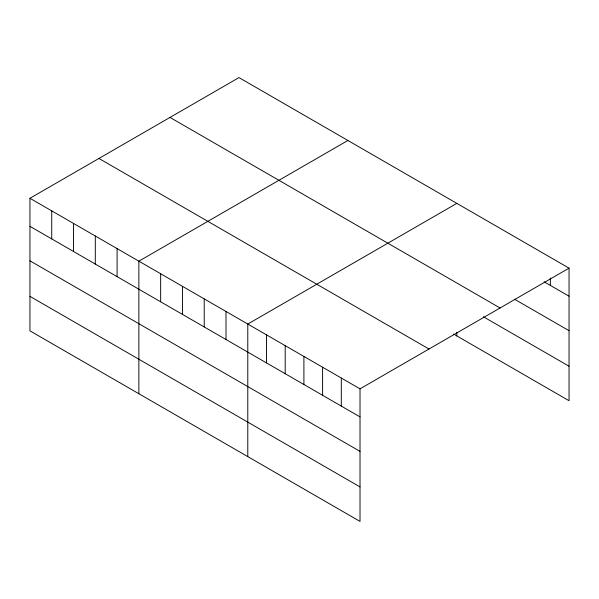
<?xml version="1.0" encoding="UTF-8"?>
<svg xmlns="http://www.w3.org/2000/svg" width="599" height="599" viewBox="0 0 599 599"><rect width="100%" height="100%" fill="white"/><g stroke="black" fill="none" stroke-linecap="round" stroke-linejoin="round"><path stroke-width="0.9" d="M29.95 198.284L360.014 388.841L360.014 521.407L29.95 330.843L29.95 198.284L238.986 77.593L569.05 268.157L569.05 400.716L453.6 334.062M347.907 140.48L138.871 261.171L138.871 393.73M456.827 203.368L247.791 324.052L247.791 456.61M360.014 388.841L569.05 268.157M544.109 281.807L569.05 296.206M514.496 299.201L569.05 330.693M170.004 117.426L500.068 307.983M483.326 316.736L569.05 366.229M98.932 158.458L428.996 349.015M29.95 226.332L360.014 416.897M29.95 260.827L360.014 451.384M29.95 296.355L360.014 486.912M550.346 277.929L550.346 285.409M456.827 332.295L456.827 335.927M341.31 378.044L341.31 406.1M322.606 367.247L322.606 395.295M303.903 356.45L303.903 384.498M285.199 345.653L285.199 373.701M266.495 334.848L266.495 362.904M226.003 311.473L226.003 339.528M204.222 298.901L204.222 326.949M182.44 286.322L182.44 314.378M160.652 273.743L160.652 301.799M117.09 248.592L117.09 276.641M95.301 236.013L95.301 264.069M73.52 223.434L73.52 251.49M51.731 210.863L51.731 238.911"/></g></svg>
